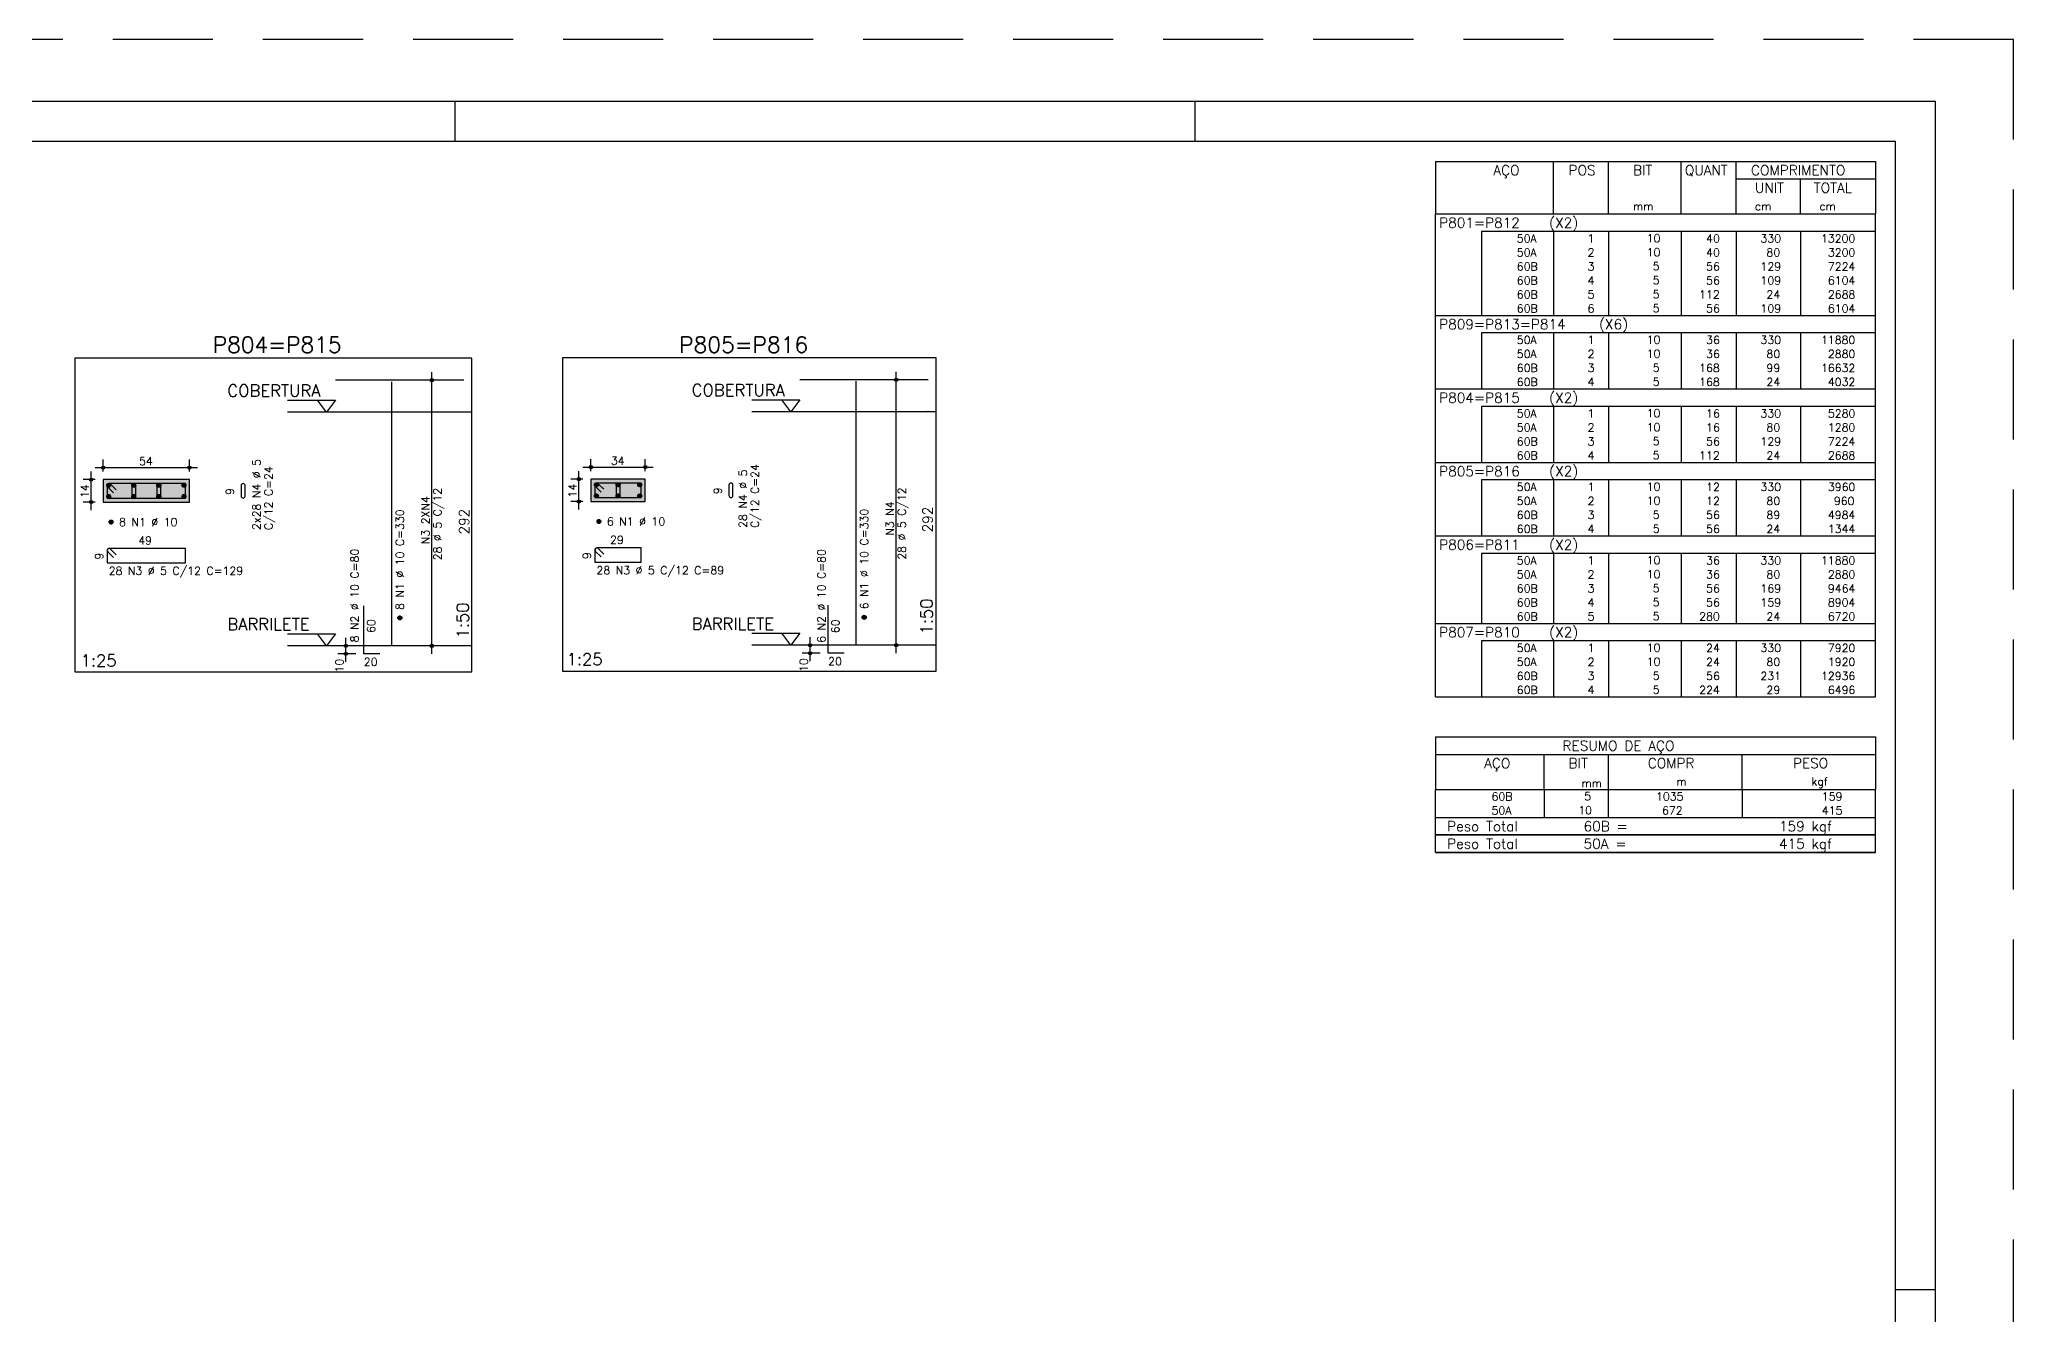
# Model space of a CAD drawing. Extents: x -1.9 to 86, y -1.6 to 60.9.
# Drawn here: x 36.71 to 86.05, y 29.07 to 60.95 of the extents above; entities that cross this region are included whole.
import ezdxf

# ---------------------------------------------------------------- set-up
doc = ezdxf.new("R2010")
doc.units = 0
doc.header["$MEASUREMENT"] = 0
doc.linetypes.add('ESTILO_TQS_0001', pattern=[0.45, 0.3, -0.15])
doc.linetypes.add('HIDDEN', pattern=[0.375, 0.25, -0.125])
doc.layers.get('0').update_dxf_attribs({"linetype": 'CONTINUOUS'})
doc.layers.get('Defpoints').update_dxf_attribs({"linetype": 'CONTINUOUS'})
for name, color, linetype in [('ARQ_FOLHA', 7, 'CONTINUOUS'), ('PENA_01', 1, 'CONTINUOUS'), ('PENA_02', 2, 'CONTINUOUS'), ('PENA_03', 3, 'CONTINUOUS'), ('PENA_04', 4, 'CONTINUOUS'), ('PENA_05', 5, 'CONTINUOUS'), ('PENA_06', 6, 'CONTINUOUS'), ('PENA_09', 254, 'CONTINUOUS'), ('PENA_10', 253, 'CONTINUOUS')]:
    doc.layers.add(name, color=color, linetype=linetype)
doc.styles.get("Standard").update_dxf_attribs({"font": 'ROMANS.SHX'})

# ---------------------------------------------------------------- blocks, each defined once
blk = doc.blocks.new('FOLHA A1 - 841 X 594')
at = {"layer": 'ARQ_FOLHA', "color": 1}
for p, q in [((-370, 584), (-370, 594)), ((-185, 584), (-185, 594)), ((-10, 297), (0, 297))]:
    blk.add_line(p, q, dxfattribs=at)
for points in [[(-841, 0), (0, 0), (0, 594), (-841, 594)], [(-816, 10), (-10, 10), (-10, 584), (-816, 584)]]:
    blk.add_lwpolyline(points, close=True, dxfattribs=at)
at = {"layer": 'Defpoints', "color": 8, "linetype": 'HIDDEN', "ltscale": 100}
blk.add_lwpolyline([(-860.5, 609.5), (-860.5, -15.5), (19.5, -15.5), (19.5, 609.5)], close=True, dxfattribs=at)
blk = doc.blocks.new('*U24')
blk.add_blockref('FOLHA A1 - 841 X 594', (0, 0))

msp = doc.modelspace()

# ---------------------------------------------------------------- linework, layer by layer
at = {"layer": 'PENA_01', "linetype": 'Continuous'}
for p, q in [((46.52, 45.586), (46.52, 52.626)), ((58.125, 45.6), (58.125, 52.64)), ((38.304, 50.141), (38.304, 50.441)), ((40.464, 50.141), (40.464, 50.441)), ((50.495, 50.155), (50.495, 50.455)), ((51.855, 50.155), (51.855, 50.455)), ((38.104, 49.941), (37.804, 49.941)), ((38.004, 49.181), (38.004, 50.141)), ((38.104, 50.241), (40.664, 50.241)), ((50.295, 49.955), (49.995, 49.955)), ((50.195, 49.195), (50.195, 50.155)), ((50.295, 50.255), (52.055, 50.255)), ((38.104, 49.381), (37.804, 49.381)), ((50.295, 49.395), (49.995, 49.395)), ((44.37, 45.386), (44.37, 45.986)), ((55.975, 45.4), (55.975, 46)), ((44.62, 45.786), (44.17, 45.786)), ((44.62, 45.586), (44.17, 45.586)), ((56.225, 45.8), (55.775, 45.8)), ((56.225, 45.6), (55.775, 45.6))]:
    msp.add_line(p, q, dxfattribs=at)
at = {"layer": 'PENA_01', "linetype": 'ESTILO_TQS_0001'}
for points in [[(38.304, 49.381), (40.464, 49.381), (40.464, 49.941), (38.304, 49.941), (38.304, 49.381)], [(50.495, 49.395), (51.855, 49.395), (51.855, 49.955), (50.495, 49.955), (50.495, 49.395)]]:
    msp.add_lwpolyline(points, dxfattribs=at)
at = {"layer": 'PENA_02', "linetype": 'Continuous'}
for p, q in [((71.6, 57.895), (71.6, 56.583)), ((71.6, 57.895), (82.6, 57.895)), ((74.55, 56.583), (74.55, 57.895)), ((75.93, 56.583), (75.93, 57.895)), ((77.74, 56.583), (77.74, 57.895)), ((79.12, 56.583), (79.12, 57.895)), ((82.6, 57.895), (82.6, 56.583)), ((79.12, 57.458), (82.6, 57.458)), ((80.73, 56.583), (80.73, 57.458)), ((71.6, 56.583), (82.6, 56.583)), ((71.6, 56.145), (71.6, 56.583)), ((71.6, 56.583), (82.6, 56.583)), ((82.6, 56.145), (82.6, 56.583)), ((71.6, 55.795), (71.6, 56.145)), ((71.6, 55.445), (71.6, 55.795)), ((82.6, 56.145), (72.75, 56.145)), ((72.75, 56.145), (72.75, 55.795)), ((72.75, 55.795), (72.75, 55.445)), ((74.55, 56.145), (74.55, 55.795)), ((74.55, 55.795), (74.55, 55.445)), ((75.93, 56.145), (75.93, 55.795)), ((75.93, 55.795), (75.93, 55.445)), ((77.74, 56.145), (77.74, 55.795)), ((77.74, 55.795), (77.74, 55.445)), ((79.12, 56.145), (79.12, 55.795)), ((79.12, 55.795), (79.12, 55.445)), ((80.73, 56.145), (80.73, 55.795)), ((80.73, 55.795), (80.73, 55.445)), ((82.6, 55.795), (82.6, 56.145)), ((82.6, 55.445), (82.6, 55.795)), ((71.6, 55.095), (71.6, 55.445)), ((72.75, 55.445), (72.75, 55.095)), ((74.55, 55.445), (74.55, 55.095)), ((75.93, 55.445), (75.93, 55.095)), ((77.74, 55.445), (77.74, 55.095)), ((79.12, 55.445), (79.12, 55.095)), ((80.73, 55.445), (80.73, 55.095)), ((82.6, 55.095), (82.6, 55.445)), ((71.6, 54.745), (71.6, 55.095)), ((72.75, 55.095), (72.75, 54.745)), ((74.55, 55.095), (74.55, 54.745)), ((75.93, 55.095), (75.93, 54.745)), ((77.74, 55.095), (77.74, 54.745)), ((79.12, 55.095), (79.12, 54.745)), ((80.73, 55.095), (80.73, 54.745)), ((82.6, 54.745), (82.6, 55.095)), ((71.6, 54.395), (71.6, 54.745)), ((71.6, 54.045), (71.6, 54.395)), ((72.75, 54.745), (72.75, 54.395)), ((72.75, 54.395), (72.75, 54.045)), ((74.55, 54.745), (74.55, 54.395)), ((74.55, 54.395), (74.55, 54.045)), ((75.93, 54.745), (75.93, 54.395)), ((75.93, 54.395), (75.93, 54.045)), ((77.74, 54.745), (77.74, 54.395)), ((77.74, 54.395), (77.74, 54.045)), ((79.12, 54.745), (79.12, 54.395)), ((79.12, 54.395), (79.12, 54.045)), ((80.73, 54.745), (80.73, 54.395)), ((80.73, 54.395), (80.73, 54.045)), ((82.6, 54.395), (82.6, 54.745)), ((82.6, 54.045), (82.6, 54.395)), ((71.6, 53.608), (71.6, 54.045)), ((71.6, 54.045), (82.6, 54.045)), ((82.6, 53.608), (82.6, 54.045)), ((71.6, 53.258), (71.6, 53.608)), ((82.6, 53.608), (72.75, 53.608)), ((72.75, 53.608), (72.75, 53.258)), ((74.55, 53.608), (74.55, 53.258)), ((75.93, 53.608), (75.93, 53.258)), ((77.74, 53.608), (77.74, 53.258)), ((79.12, 53.608), (79.12, 53.258)), ((80.73, 53.608), (80.73, 53.258)), ((82.6, 53.258), (82.6, 53.608)), ((71.6, 52.908), (71.6, 53.258)), ((71.6, 52.558), (71.6, 52.908)), ((72.75, 53.258), (72.75, 52.908)), ((72.75, 52.908), (72.75, 52.558)), ((74.55, 53.258), (74.55, 52.908)), ((74.55, 52.908), (74.55, 52.558)), ((75.93, 53.258), (75.93, 52.908)), ((75.93, 52.908), (75.93, 52.558)), ((77.74, 53.258), (77.74, 52.908)), ((77.74, 52.908), (77.74, 52.558)), ((79.12, 53.258), (79.12, 52.908)), ((79.12, 52.908), (79.12, 52.558)), ((80.73, 53.258), (80.73, 52.908)), ((80.73, 52.908), (80.73, 52.558)), ((82.6, 52.908), (82.6, 53.258)), ((82.6, 52.558), (82.6, 52.908)), ((71.6, 52.208), (71.6, 52.558)), ((72.75, 52.558), (72.75, 52.208)), ((74.55, 52.558), (74.55, 52.208)), ((75.93, 52.558), (75.93, 52.208)), ((77.74, 52.558), (77.74, 52.208)), ((79.12, 52.558), (79.12, 52.208)), ((80.73, 52.558), (80.73, 52.208)), ((82.6, 52.208), (82.6, 52.558)), ((71.6, 51.77), (71.6, 52.208)), ((71.6, 52.208), (82.6, 52.208)), ((82.6, 51.77), (82.6, 52.208)), ((71.6, 51.42), (71.6, 51.77)), ((71.6, 51.07), (71.6, 51.42)), ((82.6, 51.77), (72.75, 51.77)), ((72.75, 51.77), (72.75, 51.42)), ((72.75, 51.42), (72.75, 51.07)), ((74.55, 51.77), (74.55, 51.42)), ((74.55, 51.42), (74.55, 51.07)), ((75.93, 51.77), (75.93, 51.42)), ((75.93, 51.42), (75.93, 51.07)), ((77.74, 51.77), (77.74, 51.42)), ((77.74, 51.42), (77.74, 51.07)), ((79.12, 51.77), (79.12, 51.42)), ((79.12, 51.42), (79.12, 51.07)), ((80.73, 51.77), (80.73, 51.42)), ((80.73, 51.42), (80.73, 51.07)), ((82.6, 51.42), (82.6, 51.77)), ((82.6, 51.07), (82.6, 51.42)), ((71.6, 50.72), (71.6, 51.07)), ((72.75, 51.07), (72.75, 50.72)), ((74.55, 51.07), (74.55, 50.72)), ((75.93, 51.07), (75.93, 50.72)), ((77.74, 51.07), (77.74, 50.72)), ((79.12, 51.07), (79.12, 50.72)), ((80.73, 51.07), (80.73, 50.72)), ((82.6, 50.72), (82.6, 51.07)), ((71.6, 50.37), (71.6, 50.72)), ((71.6, 49.933), (71.6, 50.37)), ((71.6, 50.37), (82.6, 50.37)), ((72.75, 50.72), (72.75, 50.37)), ((74.55, 50.72), (74.55, 50.37)), ((75.93, 50.72), (75.93, 50.37)), ((77.74, 50.72), (77.74, 50.37)), ((79.12, 50.72), (79.12, 50.37)), ((80.73, 50.72), (80.73, 50.37)), ((82.6, 50.37), (82.6, 50.72)), ((82.6, 49.933), (82.6, 50.37)), ((71.6, 49.583), (71.6, 49.933)), ((82.6, 49.933), (72.75, 49.933)), ((72.75, 49.933), (72.75, 49.583)), ((74.55, 49.933), (74.55, 49.583)), ((75.93, 49.933), (75.93, 49.583)), ((77.74, 49.933), (77.74, 49.583)), ((79.12, 49.933), (79.12, 49.583)), ((80.73, 49.933), (80.73, 49.583)), ((82.6, 49.583), (82.6, 49.933)), ((71.6, 49.233), (71.6, 49.583)), ((72.75, 49.583), (72.75, 49.233)), ((74.55, 49.583), (74.55, 49.233)), ((75.93, 49.583), (75.93, 49.233)), ((77.74, 49.583), (77.74, 49.233)), ((79.12, 49.583), (79.12, 49.233)), ((80.73, 49.583), (80.73, 49.233)), ((82.6, 49.233), (82.6, 49.583)), ((71.6, 48.883), (71.6, 49.233)), ((71.6, 48.533), (71.6, 48.883)), ((72.75, 49.233), (72.75, 48.883)), ((72.75, 48.883), (72.75, 48.533)), ((74.55, 49.233), (74.55, 48.883)), ((74.55, 48.883), (74.55, 48.533)), ((75.93, 49.233), (75.93, 48.883)), ((75.93, 48.883), (75.93, 48.533)), ((77.74, 49.233), (77.74, 48.883)), ((77.74, 48.883), (77.74, 48.533)), ((79.12, 49.233), (79.12, 48.883)), ((79.12, 48.883), (79.12, 48.533)), ((80.73, 49.233), (80.73, 48.883)), ((80.73, 48.883), (80.73, 48.533)), ((82.6, 48.883), (82.6, 49.233)), ((82.6, 48.533), (82.6, 48.883)), ((71.6, 48.095), (71.6, 48.533)), ((71.6, 48.533), (82.6, 48.533)), ((82.6, 48.095), (82.6, 48.533)), ((71.6, 47.745), (71.6, 48.095)), ((82.6, 48.095), (72.75, 48.095)), ((72.75, 48.095), (72.75, 47.745)), ((74.55, 48.095), (74.55, 47.745)), ((75.93, 48.095), (75.93, 47.745)), ((77.74, 48.095), (77.74, 47.745)), ((79.12, 48.095), (79.12, 47.745)), ((80.73, 48.095), (80.73, 47.745)), ((82.6, 47.745), (82.6, 48.095)), ((71.6, 47.395), (71.6, 47.745)), ((71.6, 47.045), (71.6, 47.395)), ((72.75, 47.745), (72.75, 47.395)), ((72.75, 47.395), (72.75, 47.045)), ((74.55, 47.745), (74.55, 47.395)), ((74.55, 47.395), (74.55, 47.045)), ((75.93, 47.745), (75.93, 47.395)), ((75.93, 47.395), (75.93, 47.045)), ((77.74, 47.745), (77.74, 47.395)), ((77.74, 47.395), (77.74, 47.045)), ((79.12, 47.745), (79.12, 47.395)), ((79.12, 47.395), (79.12, 47.045)), ((80.73, 47.745), (80.73, 47.395)), ((80.73, 47.395), (80.73, 47.045)), ((82.6, 47.395), (82.6, 47.745)), ((82.6, 47.045), (82.6, 47.395)), ((71.6, 46.695), (71.6, 47.045)), ((72.75, 47.045), (72.75, 46.695)), ((74.55, 47.045), (74.55, 46.695)), ((75.93, 47.045), (75.93, 46.695)), ((77.74, 47.045), (77.74, 46.695)), ((79.12, 47.045), (79.12, 46.695)), ((80.73, 47.045), (80.73, 46.695)), ((82.6, 46.695), (82.6, 47.045)), ((71.6, 46.345), (71.6, 46.695)), ((72.75, 46.695), (72.75, 46.345)), ((74.55, 46.695), (74.55, 46.345)), ((75.93, 46.695), (75.93, 46.345)), ((77.74, 46.695), (77.74, 46.345)), ((79.12, 46.695), (79.12, 46.345)), ((80.73, 46.695), (80.73, 46.345)), ((82.6, 46.345), (82.6, 46.695)), ((71.6, 45.908), (71.6, 46.345)), ((71.6, 46.345), (82.6, 46.345)), ((71.6, 45.558), (71.6, 45.908)), ((82.6, 45.908), (72.75, 45.908)), ((72.75, 45.908), (72.75, 45.558)), ((74.55, 45.908), (74.55, 45.558)), ((75.93, 45.908), (75.93, 45.558)), ((77.74, 45.908), (77.74, 45.558)), ((79.12, 45.908), (79.12, 45.558)), ((80.73, 45.908), (80.73, 45.558)), ((82.6, 45.908), (82.6, 46.345)), ((82.6, 45.558), (82.6, 45.908)), ((71.6, 45.208), (71.6, 45.558)), ((72.75, 45.558), (72.75, 45.208)), ((74.55, 45.558), (74.55, 45.208)), ((75.93, 45.558), (75.93, 45.208)), ((77.74, 45.558), (77.74, 45.208)), ((79.12, 45.558), (79.12, 45.208)), ((80.73, 45.558), (80.73, 45.208)), ((82.6, 45.208), (82.6, 45.558)), ((71.6, 44.858), (71.6, 45.208)), ((72.75, 45.208), (72.75, 44.858)), ((74.55, 45.208), (74.55, 44.858)), ((75.93, 45.208), (75.93, 44.858)), ((77.74, 45.208), (77.74, 44.858)), ((79.12, 45.208), (79.12, 44.858)), ((80.73, 45.208), (80.73, 44.858)), ((82.6, 44.858), (82.6, 45.208)), ((71.6, 44.508), (71.6, 44.858)), ((71.6, 44.508), (82.6, 44.508)), ((72.75, 44.858), (72.75, 44.508)), ((74.55, 44.858), (74.55, 44.508)), ((75.93, 44.858), (75.93, 44.508)), ((77.74, 44.858), (77.74, 44.508)), ((79.12, 44.858), (79.12, 44.508)), ((80.73, 44.858), (80.73, 44.508)), ((82.6, 44.508), (82.6, 44.858)), ((71.6, 43.508), (71.6, 42.195)), ((71.6, 43.508), (82.6, 43.508)), ((82.6, 43.508), (82.6, 42.195)), ((71.6, 43.07), (82.6, 43.07)), ((74.32, 42.195), (74.32, 43.07)), ((75.93, 42.195), (75.93, 43.07)), ((79.265, 42.195), (79.265, 43.07)), ((71.6, 42.195), (82.6, 42.195)), ((71.6, 41.845), (71.6, 42.195)), ((74.32, 42.195), (74.32, 41.845)), ((75.93, 41.845), (75.93, 42.195)), ((79.265, 42.195), (79.265, 41.845)), ((82.6, 41.845), (82.6, 42.195)), ((71.6, 41.495), (71.6, 41.845)), ((71.6, 41.495), (82.6, 41.495)), ((71.6, 41.058), (71.6, 41.495)), ((71.6, 41.495), (82.6, 41.495)), ((74.32, 41.845), (74.32, 41.495)), ((75.93, 41.495), (75.93, 41.845)), ((79.265, 41.845), (79.265, 41.495)), ((82.6, 41.495), (82.6, 41.845)), ((82.6, 41.058), (82.6, 41.495)), ((82.6, 41.058), (71.6, 41.058)), ((71.6, 40.62), (71.6, 41.058)), ((71.6, 41.058), (82.6, 41.058)), ((82.6, 40.62), (82.6, 41.058)), ((82.6, 40.62), (71.6, 40.62)), ((71.6, 40.62), (82.6, 40.62))]:
    msp.add_line(p, q, dxfattribs=at)
for centre, radius in [((46.52, 52.426), 0.0416), ((46.52, 52.426), 0.0208), ((58.125, 52.44), 0.0416), ((58.125, 52.44), 0.0208), ((38.004, 49.941), 0.04), ((38.004, 49.941), 0.02), ((38.304, 50.241), 0.04), ((38.304, 50.241), 0.02), ((40.464, 50.241), 0.04), ((40.464, 50.241), 0.02), ((50.195, 49.955), 0.04), ((50.195, 49.955), 0.02), ((50.495, 50.255), 0.04), ((50.495, 50.255), 0.02), ((51.855, 50.255), 0.04), ((51.855, 50.255), 0.02), ((38.004, 49.381), 0.04), ((38.004, 49.381), 0.02), ((50.195, 49.395), 0.04), ((50.195, 49.395), 0.02), ((44.37, 45.786), 0.04), ((44.37, 45.586), 0.04), ((44.37, 45.786), 0.02), ((44.37, 45.586), 0.02), ((46.52, 45.786), 0.0416), ((46.52, 45.786), 0.0208), ((55.975, 45.8), 0.04), ((55.975, 45.6), 0.04), ((55.975, 45.8), 0.02), ((55.975, 45.6), 0.02), ((58.125, 45.8), 0.0416), ((58.125, 45.8), 0.0208)]:
    msp.add_circle(centre, radius, dxfattribs=at)
at = {"layer": 'PENA_03', "linetype": 'Continuous'}
for p, q in [((46.52, 52.426), (46.52, 52.426)), ((58.125, 52.44), (58.125, 52.44)), ((38.304, 49.941), (38.304, 49.941)), ((38.304, 49.941), (38.304, 49.941)), ((38.395, 49.794), (38.451, 49.85)), ((38.395, 49.808), (38.437, 49.85)), ((38.397, 49.782), (38.462, 49.847)), ((38.402, 49.773), (38.472, 49.842)), ((38.409, 49.765), (38.479, 49.836)), ((39.021, 49.794), (39.078, 49.85)), ((39.021, 49.808), (39.064, 49.85)), ((39.024, 49.782), (39.089, 49.847)), ((39.029, 49.773), (39.098, 49.842)), ((39.035, 49.765), (39.106, 49.836)), ((39.648, 49.794), (39.704, 49.85)), ((39.648, 49.808), (39.69, 49.85)), ((39.651, 49.782), (39.715, 49.847)), ((39.656, 49.773), (39.725, 49.842)), ((39.662, 49.765), (39.733, 49.836)), ((40.275, 49.794), (40.331, 49.85)), ((40.275, 49.808), (40.317, 49.85)), ((40.277, 49.782), (40.342, 49.847)), ((40.282, 49.773), (40.352, 49.842)), ((40.289, 49.765), (40.359, 49.836)), ((40.464, 49.941), (40.464, 49.941)), ((50.495, 49.955), (50.495, 49.955)), ((50.495, 49.955), (50.495, 49.955)), ((50.586, 49.808), (50.642, 49.864)), ((50.586, 49.822), (50.628, 49.864)), ((50.589, 49.796), (50.653, 49.861)), ((50.593, 49.787), (50.663, 49.856)), ((50.6, 49.779), (50.67, 49.85)), ((50.608, 49.773), (50.677, 49.842)), ((50.617, 49.768), (50.682, 49.833)), ((51.126, 49.808), (51.182, 49.864)), ((51.126, 49.822), (51.168, 49.864)), ((51.129, 49.796), (51.193, 49.861)), ((51.133, 49.787), (51.203, 49.856)), ((51.14, 49.779), (51.21, 49.85)), ((51.148, 49.773), (51.217, 49.842)), ((51.157, 49.768), (51.222, 49.833)), ((51.666, 49.808), (51.722, 49.864)), ((51.666, 49.822), (51.708, 49.864)), ((51.669, 49.796), (51.733, 49.861)), ((51.673, 49.787), (51.743, 49.856)), ((51.68, 49.779), (51.75, 49.85)), ((51.688, 49.773), (51.757, 49.842)), ((51.697, 49.768), (51.762, 49.833)), ((51.855, 49.955), (51.855, 49.955)), ((38.304, 49.381), (38.304, 49.381)), ((38.395, 49.514), (38.451, 49.57)), ((38.395, 49.528), (38.437, 49.57)), ((38.397, 49.502), (38.462, 49.567)), ((38.402, 49.493), (38.472, 49.562)), ((38.409, 49.485), (38.479, 49.556)), ((38.416, 49.759), (38.486, 49.828)), ((38.416, 49.479), (38.486, 49.548)), ((38.426, 49.754), (38.491, 49.819)), ((38.426, 49.474), (38.491, 49.539)), ((38.437, 49.751), (38.494, 49.808)), ((38.437, 49.471), (38.494, 49.528)), ((38.451, 49.751), (38.494, 49.794)), ((38.451, 49.471), (38.494, 49.514)), ((39.021, 49.514), (39.078, 49.57)), ((39.021, 49.528), (39.064, 49.57)), ((39.024, 49.502), (39.089, 49.567)), ((39.029, 49.493), (39.098, 49.562)), ((39.035, 49.485), (39.106, 49.556)), ((39.043, 49.759), (39.113, 49.828)), ((39.043, 49.479), (39.113, 49.548)), ((39.053, 49.754), (39.117, 49.819)), ((39.053, 49.474), (39.117, 49.539)), ((39.064, 49.751), (39.12, 49.808)), ((39.064, 49.471), (39.12, 49.528)), ((39.078, 49.751), (39.12, 49.794)), ((39.078, 49.471), (39.12, 49.514)), ((39.648, 49.514), (39.704, 49.57)), ((39.648, 49.528), (39.69, 49.57)), ((39.651, 49.502), (39.715, 49.567)), ((39.656, 49.493), (39.725, 49.562)), ((39.662, 49.485), (39.733, 49.556)), ((39.67, 49.759), (39.739, 49.828)), ((39.67, 49.479), (39.739, 49.548)), ((39.679, 49.754), (39.744, 49.819)), ((39.679, 49.474), (39.744, 49.539)), ((39.69, 49.751), (39.747, 49.808)), ((39.69, 49.471), (39.747, 49.528)), ((39.704, 49.751), (39.747, 49.794)), ((39.704, 49.471), (39.747, 49.514)), ((40.275, 49.514), (40.331, 49.57)), ((40.275, 49.528), (40.317, 49.57)), ((40.277, 49.502), (40.342, 49.567)), ((40.282, 49.493), (40.352, 49.562)), ((40.289, 49.485), (40.359, 49.556)), ((40.296, 49.759), (40.366, 49.828)), ((40.296, 49.479), (40.366, 49.548)), ((40.306, 49.754), (40.371, 49.819)), ((40.306, 49.474), (40.371, 49.539)), ((40.317, 49.751), (40.374, 49.808)), ((40.317, 49.471), (40.374, 49.528)), ((40.331, 49.751), (40.374, 49.794)), ((40.331, 49.471), (40.374, 49.514)), ((50.495, 49.395), (50.495, 49.395)), ((50.586, 49.528), (50.642, 49.584)), ((50.586, 49.542), (50.628, 49.584)), ((50.589, 49.516), (50.653, 49.581)), ((50.593, 49.507), (50.663, 49.576)), ((50.6, 49.499), (50.67, 49.57)), ((50.608, 49.493), (50.677, 49.562)), ((50.617, 49.488), (50.682, 49.553)), ((50.628, 49.765), (50.685, 49.822)), ((50.628, 49.485), (50.685, 49.542)), ((50.642, 49.765), (50.685, 49.808)), ((50.642, 49.485), (50.685, 49.528)), ((51.126, 49.528), (51.182, 49.584)), ((51.126, 49.542), (51.168, 49.584)), ((51.129, 49.516), (51.193, 49.581)), ((51.133, 49.507), (51.203, 49.576)), ((51.14, 49.499), (51.21, 49.57)), ((51.148, 49.493), (51.217, 49.562)), ((51.157, 49.488), (51.222, 49.553)), ((51.168, 49.765), (51.225, 49.822)), ((51.168, 49.485), (51.225, 49.542)), ((51.182, 49.765), (51.225, 49.808)), ((51.182, 49.485), (51.225, 49.528)), ((51.666, 49.528), (51.722, 49.584)), ((51.666, 49.542), (51.708, 49.584)), ((51.669, 49.516), (51.733, 49.581)), ((51.673, 49.507), (51.743, 49.576)), ((51.68, 49.499), (51.75, 49.57)), ((51.688, 49.493), (51.757, 49.562)), ((51.697, 49.488), (51.762, 49.553)), ((51.708, 49.765), (51.765, 49.822)), ((51.708, 49.485), (51.765, 49.542)), ((51.722, 49.765), (51.765, 49.808)), ((51.722, 49.485), (51.765, 49.528)), ((38.455, 48.874), (38.511, 48.93)), ((38.455, 48.888), (38.497, 48.93)), ((38.457, 48.862), (38.522, 48.927)), ((38.462, 48.853), (38.532, 48.922)), ((38.469, 48.845), (38.539, 48.916)), ((38.476, 48.839), (38.546, 48.908)), ((38.486, 48.834), (38.551, 48.899)), ((38.497, 48.831), (38.554, 48.888)), ((38.511, 48.831), (38.554, 48.874)), ((50.646, 48.888), (50.702, 48.944)), ((50.646, 48.902), (50.688, 48.944)), ((50.649, 48.876), (50.713, 48.941)), ((50.653, 48.867), (50.723, 48.936)), ((50.66, 48.859), (50.73, 48.93)), ((50.668, 48.853), (50.737, 48.922)), ((50.677, 48.848), (50.742, 48.913)), ((50.688, 48.845), (50.745, 48.902)), ((50.702, 48.845), (50.745, 48.888)), ((45.671, 46.479), (45.727, 46.535)), ((45.671, 46.493), (45.713, 46.535)), ((45.674, 46.467), (45.739, 46.532)), ((45.679, 46.458), (45.748, 46.527)), ((45.685, 46.45), (45.756, 46.521)), ((45.693, 46.444), (45.762, 46.513)), ((45.702, 46.439), (45.767, 46.504)), ((45.713, 46.436), (45.77, 46.493)), ((45.728, 46.436), (45.77, 46.479)), ((57.276, 46.493), (57.332, 46.549)), ((57.276, 46.507), (57.318, 46.549)), ((57.279, 46.481), (57.343, 46.546)), ((57.283, 46.472), (57.353, 46.541)), ((57.29, 46.464), (57.36, 46.535)), ((57.298, 46.458), (57.367, 46.527)), ((57.307, 46.453), (57.372, 46.518)), ((57.318, 46.45), (57.375, 46.507)), ((57.332, 46.45), (57.375, 46.493)), ((44.82, 45.786), (44.82, 45.786)), ((44.82, 45.586), (44.82, 45.586)), ((46.52, 45.786), (46.52, 45.786)), ((56.425, 45.8), (56.425, 45.8)), ((56.425, 45.6), (56.425, 45.6)), ((58.125, 45.8), (58.125, 45.8))]:
    msp.add_line(p, q, dxfattribs=at)
for points in [[(37.594, 45.136), (47.52, 45.136), (47.52, 52.976), (37.594, 52.976), (37.594, 45.136)], [(49.785, 45.15), (59.125, 45.15), (59.125, 52.99), (49.785, 52.99), (49.785, 45.15)], [(42.91, 51.926), (44.11, 51.926), (43.885, 51.626), (43.66, 51.926)], [(54.515, 51.94), (55.715, 51.94), (55.49, 51.64), (55.265, 51.94)], [(47.52, 51.626), (42.91, 51.626)], [(59.125, 51.64), (54.515, 51.64)], [(38.304, 49.381), (40.464, 49.381), (40.464, 49.941), (38.304, 49.941), (38.304, 49.381)], [(50.495, 49.395), (51.855, 49.395), (51.855, 49.955), (50.495, 49.955), (50.495, 49.395)], [(42.91, 46.086), (44.11, 46.086), (43.885, 45.786), (43.66, 46.086)], [(54.515, 46.1), (55.715, 46.1), (55.49, 45.8), (55.265, 46.1)], [(47.52, 45.786), (42.91, 45.786)], [(59.125, 45.8), (54.515, 45.8)]]:
    msp.add_lwpolyline(points, dxfattribs=at)
for centre in [(38.444, 49.801), (39.071, 49.801), (39.697, 49.801), (40.324, 49.801), (50.635, 49.815), (51.175, 49.815), (51.715, 49.815), (38.444, 49.521), (39.071, 49.521), (39.697, 49.521), (40.324, 49.521), (50.635, 49.535), (51.175, 49.535), (51.715, 49.535), (38.504, 48.881), (50.695, 48.895), (45.72, 46.486), (57.325, 46.5)]:
    msp.add_circle(centre, 0.05, dxfattribs=at)
for points in [[(38.494, 49.801), (38.419, 49.844), (38.397, 49.818)], [(38.494, 49.801), (38.453, 49.85), (38.419, 49.844)], [(38.494, 49.801), (38.482, 49.833), (38.453, 49.85)], [(39.121, 49.801), (39.046, 49.844), (39.024, 49.818)], [(39.121, 49.801), (39.079, 49.85), (39.046, 49.844)], [(39.121, 49.801), (39.109, 49.833), (39.079, 49.85)], [(39.747, 49.801), (39.672, 49.844), (39.65, 49.818)], [(39.747, 49.801), (39.706, 49.85), (39.672, 49.844)], [(39.747, 49.801), (39.736, 49.833), (39.706, 49.85)], [(40.374, 49.801), (40.299, 49.844), (40.277, 49.818)], [(40.374, 49.801), (40.333, 49.85), (40.299, 49.844)], [(40.374, 49.801), (40.362, 49.833), (40.333, 49.85)], [(50.685, 49.815), (50.61, 49.858), (50.588, 49.832)], [(50.685, 49.815), (50.588, 49.832), (50.588, 49.798)], [(50.685, 49.815), (50.644, 49.864), (50.61, 49.858)], [(50.685, 49.815), (50.673, 49.847), (50.644, 49.864)], [(51.225, 49.815), (51.15, 49.858), (51.128, 49.832)], [(51.225, 49.815), (51.128, 49.832), (51.128, 49.798)], [(51.225, 49.815), (51.184, 49.864), (51.15, 49.858)], [(51.225, 49.815), (51.213, 49.847), (51.184, 49.864)], [(51.765, 49.815), (51.69, 49.858), (51.668, 49.832)], [(51.765, 49.815), (51.668, 49.832), (51.668, 49.798)], [(51.765, 49.815), (51.724, 49.864), (51.69, 49.858)], [(51.765, 49.815), (51.753, 49.847), (51.724, 49.864)], [(38.494, 49.801), (38.397, 49.818), (38.397, 49.784)], [(38.494, 49.801), (38.397, 49.784), (38.419, 49.757)], [(38.494, 49.521), (38.419, 49.564), (38.397, 49.538)], [(38.494, 49.521), (38.397, 49.538), (38.397, 49.504)], [(38.494, 49.521), (38.397, 49.504), (38.419, 49.477)], [(38.494, 49.801), (38.419, 49.757), (38.453, 49.751)], [(38.494, 49.521), (38.453, 49.57), (38.419, 49.564)], [(38.494, 49.521), (38.419, 49.477), (38.453, 49.471)], [(38.494, 49.801), (38.453, 49.751), (38.482, 49.768)], [(38.494, 49.521), (38.482, 49.553), (38.453, 49.57)], [(38.494, 49.521), (38.453, 49.471), (38.482, 49.488)], [(38.494, 49.801), (38.482, 49.768), (38.494, 49.801)], [(38.494, 49.521), (38.482, 49.488), (38.494, 49.521)], [(39.121, 49.801), (39.024, 49.818), (39.024, 49.784)], [(39.121, 49.801), (39.024, 49.784), (39.046, 49.757)], [(39.121, 49.521), (39.046, 49.564), (39.024, 49.538)], [(39.121, 49.521), (39.024, 49.538), (39.024, 49.504)], [(39.121, 49.521), (39.024, 49.504), (39.046, 49.477)], [(39.121, 49.801), (39.046, 49.757), (39.079, 49.751)], [(39.121, 49.521), (39.079, 49.57), (39.046, 49.564)], [(39.121, 49.521), (39.046, 49.477), (39.079, 49.471)], [(39.121, 49.801), (39.079, 49.751), (39.109, 49.768)], [(39.121, 49.521), (39.109, 49.553), (39.079, 49.57)], [(39.121, 49.521), (39.079, 49.471), (39.109, 49.488)], [(39.121, 49.801), (39.109, 49.768), (39.121, 49.801)], [(39.121, 49.521), (39.109, 49.488), (39.121, 49.521)], [(39.747, 49.801), (39.65, 49.818), (39.65, 49.784)], [(39.747, 49.801), (39.65, 49.784), (39.672, 49.757)], [(39.747, 49.521), (39.672, 49.564), (39.65, 49.538)], [(39.747, 49.521), (39.65, 49.538), (39.65, 49.504)], [(39.747, 49.521), (39.65, 49.504), (39.672, 49.477)], [(39.747, 49.801), (39.672, 49.757), (39.706, 49.751)], [(39.747, 49.521), (39.706, 49.57), (39.672, 49.564)], [(39.747, 49.521), (39.672, 49.477), (39.706, 49.471)], [(39.747, 49.801), (39.706, 49.751), (39.736, 49.768)], [(39.747, 49.521), (39.736, 49.553), (39.706, 49.57)], [(39.747, 49.521), (39.706, 49.471), (39.736, 49.488)], [(39.747, 49.801), (39.736, 49.768), (39.747, 49.801)], [(39.747, 49.521), (39.736, 49.488), (39.747, 49.521)], [(40.374, 49.801), (40.277, 49.818), (40.277, 49.784)], [(40.374, 49.801), (40.277, 49.784), (40.299, 49.757)], [(40.374, 49.521), (40.299, 49.564), (40.277, 49.538)], [(40.374, 49.521), (40.277, 49.538), (40.277, 49.504)], [(40.374, 49.521), (40.277, 49.504), (40.299, 49.477)], [(40.374, 49.801), (40.299, 49.757), (40.333, 49.751)], [(40.374, 49.521), (40.333, 49.57), (40.299, 49.564)], [(40.374, 49.521), (40.299, 49.477), (40.333, 49.471)], [(40.374, 49.801), (40.333, 49.751), (40.362, 49.768)], [(40.374, 49.521), (40.362, 49.553), (40.333, 49.57)], [(40.374, 49.521), (40.333, 49.471), (40.362, 49.488)], [(40.374, 49.801), (40.362, 49.768), (40.374, 49.801)], [(40.374, 49.521), (40.362, 49.488), (40.374, 49.521)], [(50.685, 49.815), (50.588, 49.798), (50.61, 49.771)], [(50.685, 49.535), (50.61, 49.578), (50.588, 49.552)], [(50.685, 49.535), (50.588, 49.552), (50.588, 49.518)], [(50.685, 49.535), (50.588, 49.518), (50.61, 49.491)], [(50.685, 49.815), (50.61, 49.771), (50.644, 49.765)], [(50.685, 49.535), (50.644, 49.584), (50.61, 49.578)], [(50.685, 49.535), (50.61, 49.491), (50.644, 49.485)], [(50.685, 49.815), (50.644, 49.765), (50.673, 49.782)], [(50.685, 49.535), (50.673, 49.567), (50.644, 49.584)], [(50.685, 49.535), (50.644, 49.485), (50.673, 49.502)], [(50.685, 49.815), (50.673, 49.782), (50.685, 49.815)], [(50.685, 49.535), (50.673, 49.502), (50.685, 49.535)], [(51.225, 49.815), (51.128, 49.798), (51.15, 49.771)], [(51.225, 49.535), (51.15, 49.578), (51.128, 49.552)], [(51.225, 49.535), (51.128, 49.552), (51.128, 49.518)], [(51.225, 49.535), (51.128, 49.518), (51.15, 49.491)], [(51.225, 49.815), (51.15, 49.771), (51.184, 49.765)], [(51.225, 49.535), (51.184, 49.584), (51.15, 49.578)], [(51.225, 49.535), (51.15, 49.491), (51.184, 49.485)], [(51.225, 49.815), (51.184, 49.765), (51.213, 49.782)], [(51.225, 49.535), (51.213, 49.567), (51.184, 49.584)], [(51.225, 49.535), (51.184, 49.485), (51.213, 49.502)], [(51.225, 49.815), (51.213, 49.782), (51.225, 49.815)], [(51.225, 49.535), (51.213, 49.502), (51.225, 49.535)], [(51.765, 49.815), (51.668, 49.798), (51.69, 49.771)], [(51.765, 49.535), (51.69, 49.578), (51.668, 49.552)], [(51.765, 49.535), (51.668, 49.552), (51.668, 49.518)], [(51.765, 49.535), (51.668, 49.518), (51.69, 49.491)], [(51.765, 49.815), (51.69, 49.771), (51.724, 49.765)], [(51.765, 49.535), (51.724, 49.584), (51.69, 49.578)], [(51.765, 49.535), (51.69, 49.491), (51.724, 49.485)], [(51.765, 49.815), (51.724, 49.765), (51.753, 49.782)], [(51.765, 49.535), (51.753, 49.567), (51.724, 49.584)], [(51.765, 49.535), (51.724, 49.485), (51.753, 49.502)], [(51.765, 49.815), (51.753, 49.782), (51.765, 49.815)], [(51.765, 49.535), (51.753, 49.502), (51.765, 49.535)], [(38.554, 48.881), (38.479, 48.924), (38.457, 48.898)], [(38.554, 48.881), (38.457, 48.898), (38.457, 48.864)], [(38.554, 48.881), (38.457, 48.864), (38.479, 48.837)], [(38.554, 48.881), (38.513, 48.93), (38.479, 48.924)], [(38.554, 48.881), (38.479, 48.837), (38.513, 48.831)], [(38.554, 48.881), (38.542, 48.913), (38.513, 48.93)], [(38.554, 48.881), (38.513, 48.831), (38.542, 48.848)], [(38.554, 48.881), (38.542, 48.848), (38.554, 48.881)], [(50.745, 48.895), (50.67, 48.938), (50.648, 48.912)], [(50.745, 48.895), (50.648, 48.912), (50.648, 48.878)], [(50.745, 48.895), (50.648, 48.878), (50.67, 48.851)], [(50.745, 48.895), (50.704, 48.944), (50.67, 48.938)], [(50.745, 48.895), (50.67, 48.851), (50.704, 48.845)], [(50.745, 48.895), (50.733, 48.927), (50.704, 48.944)], [(50.745, 48.895), (50.704, 48.845), (50.733, 48.862)], [(50.745, 48.895), (50.733, 48.862), (50.745, 48.895)], [(45.77, 46.486), (45.695, 46.529), (45.673, 46.503)], [(45.77, 46.486), (45.673, 46.503), (45.673, 46.469)], [(45.77, 46.486), (45.673, 46.469), (45.695, 46.442)], [(45.77, 46.486), (45.729, 46.535), (45.695, 46.529)], [(45.77, 46.486), (45.695, 46.442), (45.729, 46.436)], [(45.77, 46.486), (45.759, 46.518), (45.729, 46.535)], [(45.77, 46.486), (45.729, 46.436), (45.759, 46.453)], [(45.77, 46.486), (45.759, 46.453), (45.77, 46.486)], [(57.375, 46.5), (57.3, 46.543), (57.278, 46.517)], [(57.375, 46.5), (57.278, 46.517), (57.278, 46.483)], [(57.375, 46.5), (57.278, 46.483), (57.3, 46.456)], [(57.375, 46.5), (57.334, 46.549), (57.3, 46.543)], [(57.375, 46.5), (57.3, 46.456), (57.334, 46.45)], [(57.375, 46.5), (57.363, 46.532), (57.334, 46.549)], [(57.375, 46.5), (57.334, 46.45), (57.363, 46.467)], [(57.375, 46.5), (57.363, 46.467), (57.375, 46.5)]]:
    msp.add_solid(points, dxfattribs=at)
at = {"layer": 'PENA_04', "linetype": 'Continuous'}
for p, q in [((40.364, 49.841), (38.454, 49.841)), ((40.364, 49.481), (40.364, 49.841)), ((51.755, 49.855), (50.645, 49.855)), ((50.822, 49.699), (50.68, 49.84)), ((51.755, 49.495), (51.755, 49.855)), ((38.404, 49.791), (38.404, 49.481)), ((38.404, 49.481), (40.364, 49.481)), ((38.419, 49.755), (38.56, 49.614)), ((38.631, 49.685), (38.489, 49.826)), ((39.021, 49.791), (39.021, 49.531)), ((39.121, 49.591), (39.121, 49.791)), ((39.121, 49.531), (39.121, 49.731)), ((39.647, 49.791), (39.647, 49.531)), ((39.747, 49.591), (39.747, 49.791)), ((39.747, 49.531), (39.747, 49.731)), ((50.595, 49.805), (50.595, 49.495)), ((50.595, 49.495), (51.755, 49.495)), ((50.61, 49.769), (50.751, 49.628)), ((51.125, 49.805), (51.125, 49.545)), ((51.225, 49.605), (51.225, 49.805)), ((51.225, 49.545), (51.225, 49.745))]:
    msp.add_line(p, q, dxfattribs=at)
for centre, start, end in [((38.454, 49.791), 45, 180), ((38.454, 49.791), 90, 225), ((39.071, 49.791), 0, 180), ((39.697, 49.791), 0, 180), ((50.645, 49.805), 45, 180), ((50.645, 49.805), 90, 225), ((51.175, 49.805), 0, 180), ((39.071, 49.531), 180, 0), ((39.697, 49.531), 180, 0), ((51.175, 49.545), 180, 0)]:
    msp.add_arc(centre, 0.05, start, end, dxfattribs=at)
at = {"layer": 'PENA_05', "linetype": 'Continuous'}
for p, q in [((45.52, 45.786), (45.52, 52.386)), ((57.125, 45.8), (57.125, 52.4)), ((41.754, 49.791), (41.754, 49.531)), ((41.854, 49.591), (41.854, 49.791)), ((41.854, 49.531), (41.854, 49.731)), ((53.945, 49.805), (53.945, 49.545)), ((54.045, 49.605), (54.045, 49.805)), ((54.045, 49.545), (54.045, 49.745)), ((38.404, 48.171), (38.404, 47.861)), ((38.404, 47.861), (40.364, 47.861)), ((38.419, 48.135), (38.56, 47.994)), ((40.364, 48.221), (38.454, 48.221)), ((38.631, 48.065), (38.489, 48.206)), ((40.364, 47.861), (40.364, 48.221)), ((50.595, 48.185), (50.595, 47.875)), ((50.595, 47.875), (51.755, 47.875)), ((50.61, 48.149), (50.751, 48.008)), ((51.755, 48.235), (50.645, 48.235)), ((50.822, 48.079), (50.68, 48.22)), ((51.755, 47.875), (51.755, 48.235)), ((44.82, 45.586), (44.82, 46.786)), ((56.425, 45.6), (56.425, 46.8)), ((45.22, 45.586), (44.82, 45.586)), ((56.825, 45.6), (56.425, 45.6))]:
    msp.add_line(p, q, dxfattribs=at)
for centre, start, end in [((41.804, 49.791), 0, 180), ((53.995, 49.805), 0, 180), ((41.804, 49.531), 180, 0), ((53.995, 49.545), 180, 0), ((38.454, 48.171), 45, 180), ((38.454, 48.171), 90, 225), ((50.645, 48.185), 45, 180), ((50.645, 48.185), 90, 225)]:
    msp.add_arc(centre, 0.05, start, end, dxfattribs=at)
at = {"layer": 'PENA_09', "linetype": 'Continuous'}
for points in [[(47.32, 52.426), (44.11, 52.426)], [(47.32, 52.426), (44.11, 52.426)], [(58.925, 52.44), (55.715, 52.44)], [(58.925, 52.44), (55.715, 52.44)]]:
    msp.add_lwpolyline(points, dxfattribs=at)
at = {"layer": 'PENA_10', "linetype": 'Continuous'}
for points in [[(38.304, 49.381), (40.464, 49.381), (40.464, 49.941)], [(38.304, 49.381), (40.464, 49.941), (38.304, 49.941)], [(38.304, 49.381), (38.304, 49.941), (38.304, 49.381)], [(50.495, 49.395), (51.855, 49.395), (51.855, 49.955)], [(50.495, 49.395), (51.855, 49.955), (50.495, 49.955)], [(50.495, 49.395), (50.495, 49.955), (50.495, 49.395)]]:
    msp.add_solid(points, dxfattribs=at)

# ---------------------------------------------------------------- block references
at = {"xscale": 0.09999999999999938, "yscale": 0.09999999999999938, "zscale": 0.09999999999999938}
msp.add_blockref('*U24', (84.1, -0.005), dxfattribs=at)

# ---------------------------------------------------------------- texts
at = {"layer": 'PENA_02', "linetype": 'Continuous'}
for s, height, p in [('AÇO', 0.25, (73.05, 57.551)), ('POS', 0.25, (74.93, 57.551)), ('BIT', 0.25, (76.54, 57.551)), ('QUANT', 0.25, (77.836, 57.551)), ('COMPRIMENTO', 0.25, (79.489, 57.551)), ('UNIT', 0.25, (79.587, 57.114)), ('TOTAL', 0.25, (81.059, 57.114)), ('mm', 0.2, (76.54, 56.676)), ('cm', 0.2, (79.587, 56.676)), ('cm', 0.2, (81.197, 56.676)), ('P801=P812   (X2)', 0.25, (71.696, 56.239)), ('     50A', 0.2, (72.89, 55.87)), ('  1', 0.2, (75.13, 55.87)), ('     10', 0.2, (76.137, 55.876)), ('   40', 0.2, (77.92, 55.87)), ('    330', 0.2, (79.13, 55.87)), ('  13200', 0.2, (80.964, 55.87)), ('     50A', 0.2, (72.89, 55.52)), ('     60B', 0.2, (72.89, 55.17)), ('  2', 0.2, (75.13, 55.52)), ('  3', 0.2, (75.13, 55.17)), ('     10', 0.2, (76.137, 55.526)), ('      5', 0.2, (76.137, 55.176)), ('   40', 0.2, (77.92, 55.52)), ('   56', 0.2, (77.92, 55.17)), ('    129', 0.2, (79.13, 55.17)), ('     80', 0.2, (79.13, 55.52)), ('   3200', 0.2, (80.964, 55.52)), ('   7224', 0.2, (80.964, 55.17)), ('     60B', 0.2, (72.89, 54.82)), ('  4', 0.2, (75.13, 54.82)), ('      5', 0.2, (76.137, 54.826)), ('   56', 0.2, (77.92, 54.82)), ('    109', 0.2, (79.13, 54.82)), ('   6104', 0.2, (80.964, 54.82)), ('     60B', 0.2, (72.89, 54.47)), ('     60B', 0.2, (72.89, 54.12)), ('  5', 0.2, (75.13, 54.47)), ('  6', 0.2, (75.13, 54.12)), ('      5', 0.2, (76.137, 54.476)), ('      5', 0.2, (76.137, 54.126)), ('  112', 0.2, (77.92, 54.47)), ('   56', 0.2, (77.92, 54.12)), ('    109', 0.2, (79.13, 54.12)), ('     24', 0.2, (79.13, 54.47)), ('   2688', 0.2, (80.964, 54.47)), ('   6104', 0.2, (80.964, 54.12)), ('P809=P813=P814   (X6)', 0.25, (71.696, 53.701)), ('     50A', 0.2, (72.89, 53.333)), ('  1', 0.2, (75.13, 53.333)), ('     10', 0.2, (76.137, 53.339)), ('   36', 0.2, (77.92, 53.333)), ('    330', 0.2, (79.13, 53.333)), ('  11880', 0.2, (80.964, 53.333)), ('     50A', 0.2, (72.89, 52.983)), ('     60B', 0.2, (72.89, 52.633)), ('  2', 0.2, (75.13, 52.983)), ('  3', 0.2, (75.13, 52.633)), ('     10', 0.2, (76.137, 52.989)), ('      5', 0.2, (76.137, 52.639)), ('  168', 0.2, (77.92, 52.633)), ('   36', 0.2, (77.92, 52.983)), ('     80', 0.2, (79.13, 52.983)), ('     99', 0.2, (79.13, 52.633)), ('  16632', 0.2, (80.964, 52.633)), ('   2880', 0.2, (80.964, 52.983)), ('         2', 0.002, (43.932, 52.426)), ('         2', 0.002, (55.83, 52.44)), ('     60B', 0.2, (72.89, 52.283)), ('  4', 0.2, (75.13, 52.283)), ('      5', 0.2, (76.137, 52.289)), ('  168', 0.2, (77.92, 52.283)), ('     24', 0.2, (79.13, 52.283)), ('   4032', 0.2, (80.964, 52.283)), ('P804=P815   (X2)', 0.25, (71.696, 51.864)), ('     50A', 0.2, (72.89, 51.495)), ('     50A', 0.2, (72.89, 51.145)), ('  2', 0.2, (75.13, 51.145)), ('  1', 0.2, (75.13, 51.495)), ('     10', 0.2, (76.137, 51.501)), ('     10', 0.2, (76.137, 51.151)), ('   16', 0.2, (77.92, 51.495)), ('   16', 0.2, (77.92, 51.145)), ('    330', 0.2, (79.13, 51.495)), ('     80', 0.2, (79.13, 51.145)), ('   5280', 0.2, (80.964, 51.495)), ('   1280', 0.2, (80.964, 51.145)), ('     60B', 0.2, (72.89, 50.795)), ('  3', 0.2, (75.13, 50.795)), ('      5', 0.2, (76.137, 50.801)), ('   56', 0.2, (77.92, 50.795)), ('    129', 0.2, (79.13, 50.795)), ('   7224', 0.2, (80.964, 50.795)), ('P805=P816   (X2)', 0.25, (71.696, 50.026)), ('     60B', 0.2, (72.89, 50.445)), ('  4', 0.2, (75.13, 50.445)), ('      5', 0.2, (76.137, 50.451)), ('  112', 0.2, (77.92, 50.445)), ('     24', 0.2, (79.13, 50.445)), ('   2688', 0.2, (80.964, 50.445)), ('     50A', 0.2, (72.89, 49.658)), ('  1', 0.2, (75.13, 49.658)), ('     10', 0.2, (76.137, 49.664)), ('   12', 0.2, (77.92, 49.658)), ('    330', 0.2, (79.13, 49.658)), ('   3960', 0.2, (80.964, 49.658)), ('     50A', 0.2, (72.89, 49.308)), ('  2', 0.2, (75.13, 49.308)), ('     10', 0.2, (76.137, 49.314)), ('   12', 0.2, (77.92, 49.308)), ('     80', 0.2, (79.13, 49.308)), ('    960', 0.2, (80.964, 49.308)), ('     60B', 0.2, (72.89, 48.958)), ('  3', 0.2, (75.13, 48.958)), ('      5', 0.2, (76.137, 48.964)), ('   56', 0.2, (77.92, 48.958)), ('     89', 0.2, (79.13, 48.958)), ('   4984', 0.2, (80.964, 48.958)), ('P806=P811   (X2)', 0.25, (71.696, 48.189)), ('     60B', 0.2, (72.89, 48.608)), ('  4', 0.2, (75.13, 48.608)), ('      5', 0.2, (76.137, 48.614)), ('   56', 0.2, (77.92, 48.608)), ('     24', 0.2, (79.13, 48.608)), ('   1344', 0.2, (80.964, 48.608)), ('     50A', 0.2, (72.89, 47.82)), ('  1', 0.2, (75.13, 47.82)), ('     10', 0.2, (76.137, 47.826)), ('   36', 0.2, (77.92, 47.82)), ('    330', 0.2, (79.13, 47.82)), ('  11880', 0.2, (80.964, 47.82)), ('     50A', 0.2, (72.89, 47.47)), ('  2', 0.2, (75.13, 47.47)), ('     10', 0.2, (76.137, 47.476)), ('   36', 0.2, (77.92, 47.47)), ('     80', 0.2, (79.13, 47.47)), ('   2880', 0.2, (80.964, 47.47)), ('     60B', 0.2, (72.89, 47.12)), ('     60B', 0.2, (72.89, 46.77)), ('  3', 0.2, (75.13, 47.12)), ('  4', 0.2, (75.13, 46.77)), ('      5', 0.2, (76.137, 47.126)), ('      5', 0.2, (76.137, 46.776)), ('   56', 0.2, (77.92, 47.12)), ('   56', 0.2, (77.92, 46.77)), ('    169', 0.2, (79.13, 47.12)), ('    159', 0.2, (79.13, 46.77)), ('   9464', 0.2, (80.964, 47.12)), ('   8904', 0.2, (80.964, 46.77)), ('     60B', 0.2, (72.89, 46.42)), ('  5', 0.2, (75.13, 46.42)), ('      5', 0.2, (76.137, 46.426)), ('  280', 0.2, (77.92, 46.42)), ('     24', 0.2, (79.13, 46.42)), ('   6720', 0.2, (80.964, 46.42)), ('P807=P810   (X2)', 0.25, (71.696, 46.001)), ('1:25', 0.3, (37.743, 45.269)), ('1:25', 0.3, (49.889, 45.302)), ('     50A', 0.2, (72.89, 45.633)), ('     50A', 0.2, (72.89, 45.283)), ('  2', 0.2, (75.13, 45.283)), ('  1', 0.2, (75.13, 45.633)), ('     10', 0.2, (76.137, 45.639)), ('     10', 0.2, (76.137, 45.289)), ('   24', 0.2, (77.92, 45.633)), ('   24', 0.2, (77.92, 45.283)), ('    330', 0.2, (79.13, 45.633)), ('     80', 0.2, (79.13, 45.283)), ('   7920', 0.2, (80.964, 45.633)), ('   1920', 0.2, (80.964, 45.283)), ('     60B', 0.2, (72.89, 44.933)), ('  3', 0.2, (75.13, 44.933)), ('      5', 0.2, (76.137, 44.939)), ('   56', 0.2, (77.92, 44.933)), ('    231', 0.2, (79.13, 44.933)), ('  12936', 0.2, (80.964, 44.933)), ('     60B', 0.2, (72.89, 44.583)), ('  4', 0.2, (75.13, 44.583)), ('      5', 0.2, (76.137, 44.589)), ('  224', 0.2, (77.92, 44.583)), ('     29', 0.2, (79.13, 44.583)), ('   6496', 0.2, (80.964, 44.583)), ('AÇO', 0.25, (72.82, 42.726)), ('RESUMO DE AÇO', 0.25, (74.78, 43.164)), ('BIT', 0.25, (74.93, 42.726)), ('COMPR', 0.25, (76.909, 42.73)), ('PESO', 0.25, (80.538, 42.73)), ('m', 0.2, (77.623, 42.299)), ('kgf', 0.2, (81.001, 42.299)), ('     60B', 0.2, (72.26, 41.92)), ('mm', 0.2, (75.251, 42.252)), ('      5', 0.2, (74.427, 41.926)), ('   1035', 0.2, (76.668, 41.92)), ('     159', 0.2, (80.515, 41.92)), ('     50A', 0.2, (72.26, 41.57)), ('     10', 0.2, (74.427, 41.576)), ('    672', 0.2, (76.668, 41.57)), ('     415', 0.2, (80.515, 41.57)), ('Peso Total        60B =', 0.25, (71.893, 41.151)), ('Peso Total        50A =', 0.25, (71.893, 40.714)), ('     415 kgf', 0.25, (79.257, 40.714)), ('     159 kgf', 0.25, (79.257, 41.151))]:
    msp.add_text(s, height=height, dxfattribs=at).set_placement(p)
for s, height, p in [('292', 0.25, (47.451, 48.571)), ('292', 0.25, (59.036, 48.623)), ('1:50', 0.3, (59.036, 46.07)), ('1:50', 0.3, (47.441, 45.97))]:
    msp.add_text(s, height=height, rotation=90, dxfattribs=at).set_placement(p)
at = {"layer": 'PENA_03', "linetype": 'Continuous'}
for s, height, p in [('COBERTURA', 0.3, (41.41, 52.016)), ('COBERTURA', 0.3, (53.015, 52.03)), ('3', 0.01, (47.31, 51.626)), ('3', 0.01, (58.915, 51.64)), ('54', 0.2, (39.204, 50.301)), ('34', 0.2, (50.995, 50.315)), ('8 N1 %%c 10', 0.2, (38.704, 48.781)), ('6 N1 %%c 10', 0.2, (50.895, 48.795)), ('49', 0.2, (39.184, 48.321)), ('29', 0.2, (50.975, 48.335)), ('28 N3 %%c 5 C/12 C=129', 0.2, (38.444, 47.561)), ('28 N3 %%c 5 C/12 C=89', 0.2, (50.635, 47.575)), ('BARRILETE', 0.3, (41.41, 46.176)), ('BARRILETE', 0.3, (53.015, 46.19)), ('20', 0.2, (44.82, 45.286)), ('2', 0.01, (47.31, 45.786)), ('20', 0.2, (56.425, 45.3)), ('2', 0.01, (58.915, 45.8))]:
    msp.add_text(s, height=height, dxfattribs=at).set_placement(p)
for s, p in [('2x28 N4 %%c 5', (42.239, 48.681)), ('C/12 C=24', (42.539, 48.681)), ('28 N4 %%c 5', (54.395, 48.735)), ('C/12 C=24', (54.695, 48.735)), ('14', (37.944, 49.481)), ('9', (41.574, 49.561)), ('N3 2XN4', (46.46, 48.326)), ('28 %%c 5 C/12', (46.76, 47.926)), ('14', (50.135, 49.495)), ('9', (53.765, 49.575)), ('N3 N4', (58.065, 48.54)), ('28 %%c 5 C/12', (58.365, 47.94)), ('8 N1 %%c 10 C=330', (45.82, 46.686)), ('6 N1 %%c 10 C=330', (57.425, 46.7)), ('9', (38.304, 47.941)), ('8 N2 %%c 10 C=80', (44.691, 45.873)), ('9', (50.495, 47.955)), ('6 N2 %%c 10 C=80', (56.356, 45.864)), ('60', (45.101, 46.108)), ('60', (56.705, 46.102)), ('10', (44.31, 45.119)), ('10', (55.915, 45.133))]:
    msp.add_text(s, height=0.2, rotation=90, dxfattribs=at).set_placement(p)
at = {"layer": 'PENA_06', "linetype": 'Continuous'}
for s, p in [('P804=P815', (41.043, 53.114)), ('P805=P816', (52.702, 53.114))]:
    msp.add_text(s, height=0.4, dxfattribs=at).set_placement(p)

doc.saveas('drawing.dxf')
